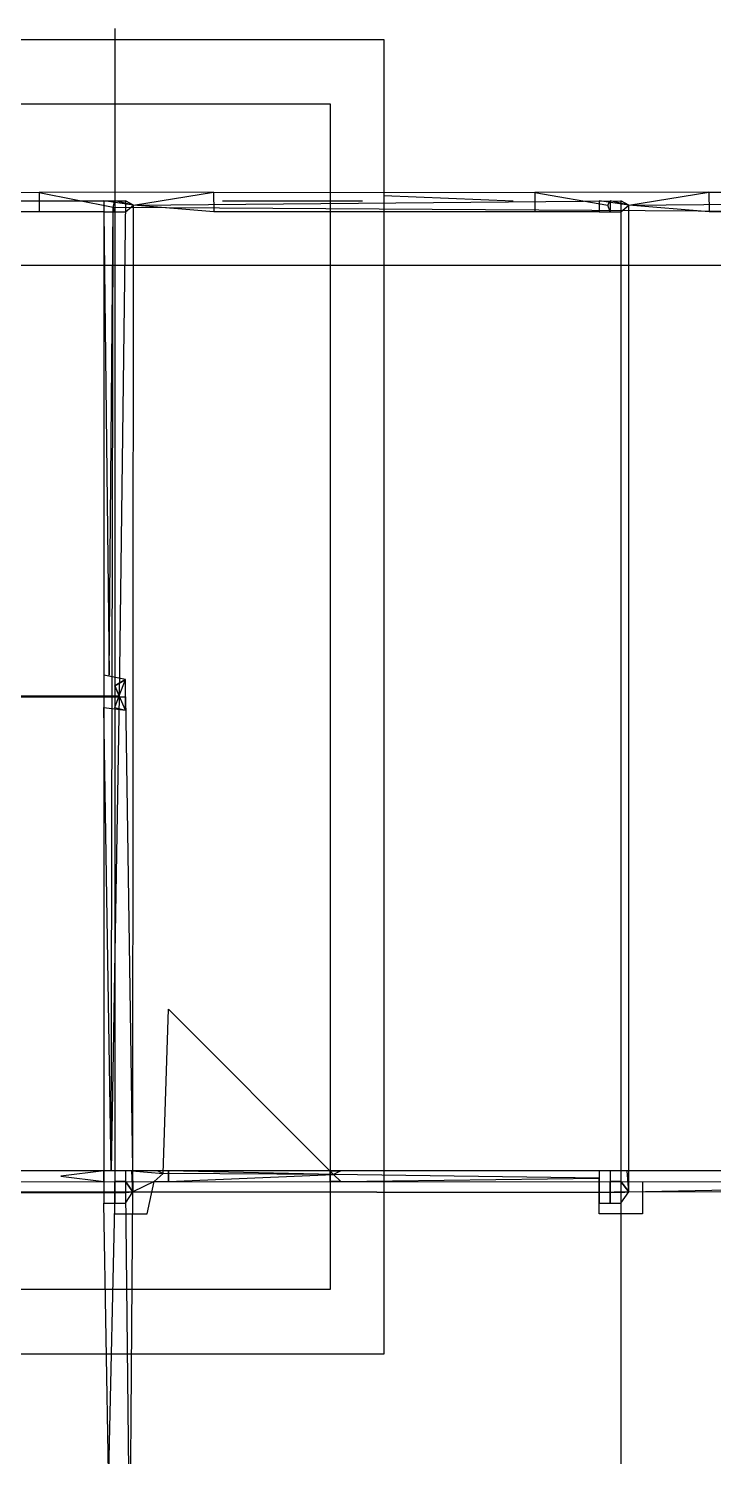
# Model space of a CAD drawing. Header units: metres. Extents: x -641 to 2745, y -1284 to 599.
# Drawn here: x 84 to 147.6, y -313.5 to -181 of the extents above; entities that cross this region are included whole.
import ezdxf

# ---------------------------------------------------------------- set-up
doc = ezdxf.new("R2010")
doc.units = ezdxf.units.M

msp = doc.modelspace()

# ---------------------------------------------------------------- linework, layer by layer
for p, q in [((-16, -182), (117, -182)), ((117, -182), (117, -304)), ((-8, -188), (112, -188)), ((112, -188), (112, -298)), ((55.17, -196.17), (85, -196.2)), ((101.17, -196.17), (85, -196.2)), ((85, -196.2), (91.86, -197.57)), ((85, -196.2), (85, -198)), ((85, -196.2), (85, -198)), ((93.75, -197.38), (101.17, -196.17)), ((101.2, -198), (93.75, -197.38)), ((101.17, -196.17), (101.2, -198)), ((101.17, -196.17), (101.2, -198)), ((101.17, -196.17), (101.2, -198)), ((101.17, -196.17), (131, -196.2)), ((102, -197), (115, -197)), ((115, -197), (115, -197)), ((117, -196.5), (117, -198)), ((117, -196.5), (129, -197)), ((129, -197), (129, -197)), ((147.17, -196.17), (131, -196.2)), ((131, -196.2), (137.8, -197.4)), ((131, -196.2), (131, -198)), ((131, -196.2), (131, -198)), ((139.75, -197.38), (147.17, -196.17)), ((147.2, -198), (139.75, -197.38)), ((147.17, -196.17), (147.2, -198)), ((147.17, -196.17), (147.2, -198)), ((147.17, -196.17), (147.2, -198)), ((147.17, -196.17), (177, -196.2)), ((85, -198), (55.79, -198)), ((91, -198), (85, -198)), ((91, -198), (91.5, -241)), ((91.5, -241), (91.86, -197.57)), ((131, -198), (101.2, -198)), ((137, -198), (131, -198)), ((177, -198), (147.2, -198)), ((91.5, -203), (7.5, -203)), ((229, -203), (91.5, -203)), ((93, -244.25), (93, -241.4)), ((92.4, -242.93), (91.67, -287)), ((91.67, -287), (91, -244)), ((93.6, -287), (96.5, -287.25)), ((112.33, -287.33), (96.5, -287.25)), ((137, -287.67), (112.33, -287.33)), ((183, -287), (139.6, -287)), ((95.67, -288), (93.68, -288.96)), ((95, -291), (95.67, -288)), ((113, -288), (137, -287.67)), ((137, -291), (137, -287.67)), ((139.73, -288.96), (183.8, -288)), ((141, -288), (141, -291)), ((91.43, -315), (91, -290)), ((92, -288.89), (91.43, -315)), ((92, -291), (95, -291)), ((141, -291), (137, -291)), ((112, -298), (-8, -298)), ((117, -304), (-16, -304))]:
    msp.add_line(p, q)
for points in [[(92, -181), (92, -289), (-15, -289)], [(96.5, -287.25), (97, -272), (112.33, -287.33)]]:
    msp.add_lwpolyline(points)
for points in [[(1.95, -243), (1, -197), (93, -197), (92.4, -242.93)], [(93.75, -197.38), (91, -197), (91, -198), (93, -198)], [(93.75, -197.38), (91, -197), (91, -198), (93, -198)], [(91.86, -197.57), (92, -197), (92, -198), (91.86, -197.57)], [(91.86, -197.57), (92, -197), (92, -198), (91.86, -197.57)], [(93.75, -197.38), (92, -197), (92, -198), (93, -198)], [(93.75, -197.38), (93, -197), (93, -198), (93.75, -197.38)], [(93.75, -197.38), (93, -197), (93, -198), (93.75, -197.38)], [(93.75, -197.38), (93, -197), (93, -198), (93.75, -197.38)], [(93.75, -197.38), (93, -197), (93, -198), (93.75, -197.38)], [(93.75, -197.38), (93, -197), (93, -198), (93.75, -197.38)], [(93.75, -197.38), (139, -197), (139, -289), (93.68, -288.96)], [(139.75, -197.38), (137, -197), (137, -198), (139, -198)], [(137.8, -197.4), (138, -197), (138, -198), (137.8, -197.4)], [(137.8, -197.4), (138, -197), (138, -198), (137.8, -197.4)], [(139.75, -197.38), (138, -197), (138, -198), (139, -198)], [(139.75, -197.38), (138, -197), (138, -198), (139, -198)], [(139.75, -197.38), (139, -197), (139, -198), (139.75, -197.38)], [(139.75, -197.38), (139, -197), (139, -198), (139.75, -197.38)], [(139.75, -197.38), (139, -197), (139, -198), (139.75, -197.38)], [(139.75, -197.38), (139, -197), (139, -198), (139.75, -197.38)], [(139.75, -197.38), (139, -197), (139, -198), (139.75, -197.38)], [(139.75, -197.38), (185, -197), (185, -289), (139.73, -288.96)], [(2, -197.7), (91, -198), (91, -287), (2.08, -287)], [(91.86, -197.57), (161, -198), (161, -287), (91.67, -287)], [(93, -241.4), (91, -241), (91, -243), (92.4, -242.93)], [(93, -241.4), (91, -241), (91, -243), (92.4, -242.93)], [(93, -241.4), (92, -242), (92, -242), (93, -241.4)], [(92.4, -242.93), (92, -242), (92, -242), (92.4, -242.93)], [(92.4, -242.93), (92, -242), (92, -242), (92.4, -242.93)], [(1.95, -289.05), (1, -243), (93, -243), (93.68, -288.96)], [(92.4, -242.93), (91, -243), (91, -244), (93, -244.25)], [(92.4, -242.93), (91, -243), (91, -244), (93, -244.25)], [(92.4, -242.93), (92, -243), (92, -244), (92.4, -242.93)], [(92.4, -242.93), (92, -243), (92, -244), (92.4, -242.93)], [(92.4, -242.93), (92, -243), (92, -244), (93, -244.25)], [(87, -287.5), (91, -288), (91, -287), (87, -287.5)], [(93.6, -287), (91, -287), (91, -289), (93.68, -288.96)], [(93.6, -287), (91, -287), (91, -289), (93.68, -288.96)], [(93.6, -287), (93, -287), (93, -289), (93.68, -288.96)], [(93.6, -287), (93, -287), (93, -289), (93.68, -288.96)], [(95.67, -288), (96, -288), (96, -288), (97, -288), (97, -288), (97, -288), (97, -287), (96, -287), (96, -287), (96.5, -287.25)], [(112.33, -287.33), (97, -287), (97, -288), (112.33, -287.33)], [(113, -288), (113, -288), (113, -288), (112, -288), (112, -288), (112, -288), (112, -287), (113, -287), (113, -287), (112.33, -287.33)], [(139.6, -287), (137, -287), (137, -289), (139.73, -288.96)], [(139.6, -287), (138, -287), (138, -289), (139.73, -288.96)], [(139.6, -287), (139, -287), (139, -289), (139.73, -288.96)], [(139.6, -287), (139, -287), (139, -289), (139.73, -288.96)], [(462, -334.83), (92, -335), (92, -333), (66, -333), (66, -288), (461.76, -288.06)], [(92, -288.89), (92, -288), (92, -288), (92, -288.89)], [(92, -288.89), (92, -288), (92, -288), (92, -288.89)], [(93, -288), (92, -288), (92, -289), (93.68, -288.96)], [(93.68, -288.96), (93, -288), (93, -288), (93.68, -288.96)], [(93.68, -288.96), (93, -288), (93, -288), (93.68, -288.96)], [(93.68, -288.96), (93, -288), (93, -289), (93.68, -288.96)], [(138, -288.75), (138, -288), (138, -288), (138, -288.75)], [(138, -288.75), (138, -288), (138, -288), (138, -288.75)], [(139, -288), (138, -288), (138, -289), (139.73, -288.96)], [(138, -288.75), (138, -289), (138, -290), (138, -288.75)], [(138, -288.75), (138, -289), (138, -290), (138, -288.75)], [(139.73, -288.96), (139, -288), (139, -288), (139.73, -288.96)], [(139.73, -288.96), (139, -288), (139, -288), (139.73, -288.96)], [(139.73, -288.96), (139, -288), (139, -289), (139.73, -288.96)], [(1.96, -334.96), (1, -289), (93, -289), (93.5, -335)], [(93.68, -288.96), (91, -289), (91, -290), (93, -290)], [(93.68, -288.96), (91, -289), (91, -290), (93, -290)], [(92, -288.89), (92, -289), (92, -290), (92, -288.89)], [(92, -288.89), (92, -289), (92, -290), (92, -288.89)], [(93.68, -288.96), (92, -289), (92, -290), (93, -290)], [(93.68, -288.96), (93, -289), (93, -290), (93.68, -288.96)], [(93.68, -288.96), (93, -289), (93, -290), (93.68, -288.96)], [(93.68, -288.96), (93, -289), (93, -290), (93.68, -288.96)], [(93.68, -288.96), (93, -289), (93, -290), (93.68, -288.96)], [(93.68, -288.96), (93, -289), (93, -290), (93.68, -288.96)], [(93.68, -288.96), (139, -289), (139, -381), (93, -380.75)], [(139.73, -288.96), (137, -289), (137, -290), (139, -290)], [(139.73, -288.96), (138, -289), (138, -290), (139, -290)], [(139.73, -288.96), (138, -289), (138, -290), (139, -290)], [(139.73, -288.96), (139, -289), (139, -290), (139.73, -288.96)], [(139.73, -288.96), (139, -289), (139, -290), (139.73, -288.96)], [(139.73, -288.96), (139, -289), (139, -290), (139.73, -288.96)], [(139.73, -288.96), (139, -289), (139, -290), (139.73, -288.96)], [(139.73, -288.96), (139, -289), (139, -290), (139.73, -288.96)]]:
    msp.add_lwpolyline(points, close=True)

doc.saveas('drawing.dxf')
